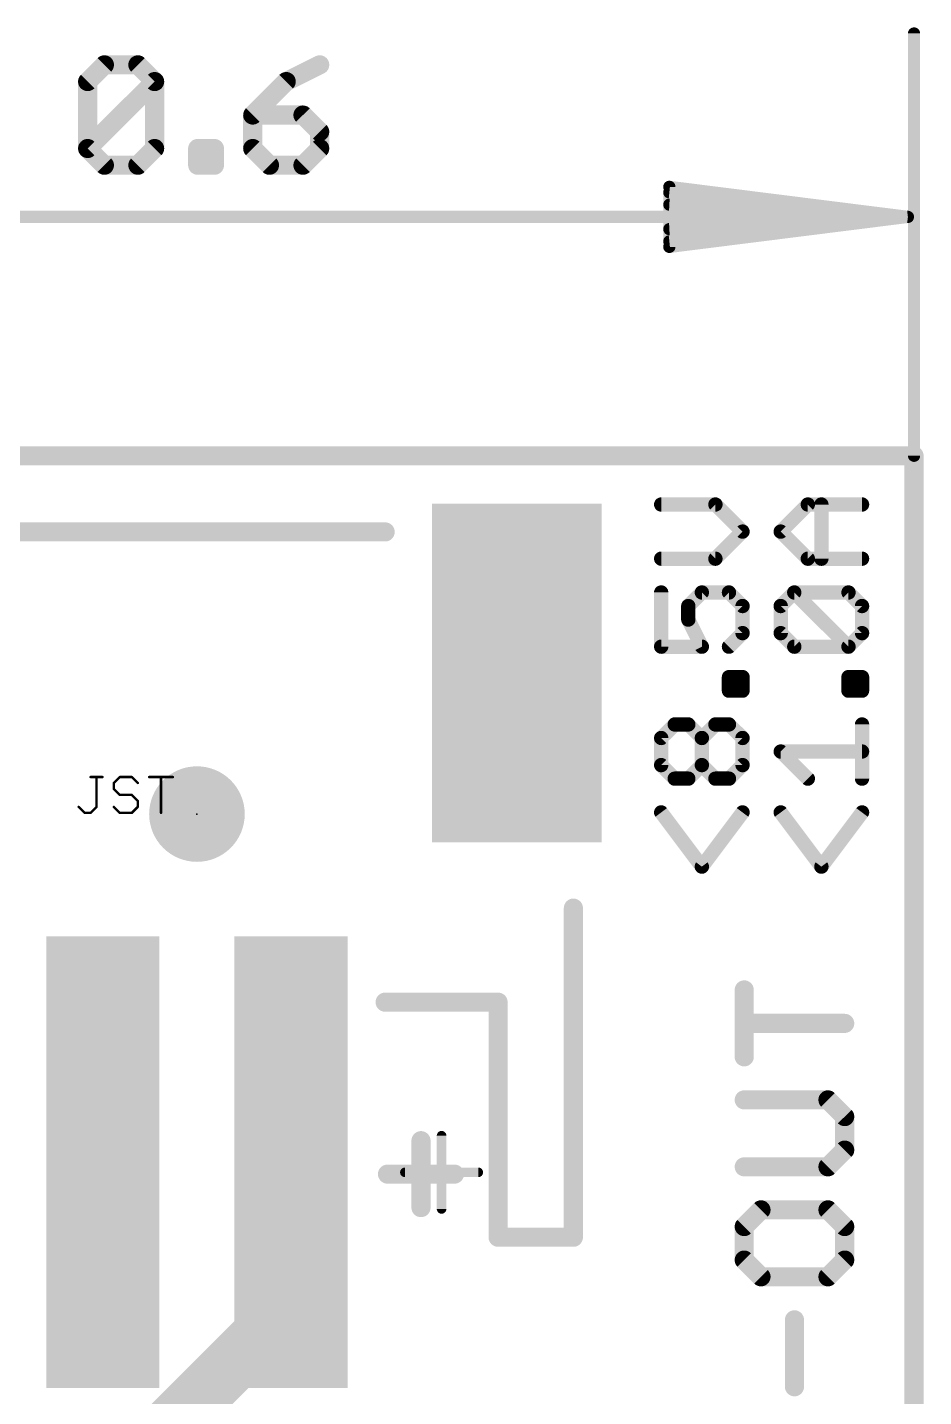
# Model space of a CAD drawing. Extents: x -43 to 64, y -12 to 35.
# Drawn here: x 5.82 to 15.34, y 20.48 to 35.03 of the extents above; entities that cross this region are included whole.
import ezdxf

# ---------------------------------------------------------------- set-up
doc = ezdxf.new("R2010")
doc.units = 0
for name, color, linetype in [('1', 12, 'CONTINUOUS'), ('18', 110, 'CONTINUOUS'), ('20', 53, 'CONTINUOUS'), ('21', 53, 'CONTINUOUS'), ('23', 53, 'CONTINUOUS'), ('27', 253, 'CONTINUOUS'), ('29', 253, 'CONTINUOUS'), ('31', 253, 'CONTINUOUS'), ('51', 53, 'CONTINUOUS')]:
    doc.layers.add(name, color=color, linetype=linetype)

# ---------------------------------------------------------------- blocks, each defined once
blk = doc.blocks.new('RECT')
blk.add_solid([(-0.5, -0.5), (0.5, -0.5), (-0.5, 0.5), (0.5, 0.5)])
blk = doc.blocks.new('ROUNDV')
at = {"const_width": 0.5}
blk.add_lwpolyline([(0, -0.25, 1), (0, 0.25, 1), (0, -0.25)], format="xyb", dxfattribs=at)

msp = doc.modelspace()

# ---------------------------------------------------------------- linework, layer by layer
at = {"layer": '1'}
for points, const_width in [([(0, 30.48), (15.24, 30.48)], 0.2032), ([(15.24, 30.48), (15.24, 0)], 0.2032), ([(8.62, 22.97), (8.62, 21.45)], 0.6096), ([(8.62, 21.45), (6.22, 19.05)], 0.6096)]:
    msp.add_lwpolyline(points, dxfattribs=dict(at, const_width=const_width))
for points, const_width in [([(15.2908, 30.48, 1), (15.1892, 30.48)], 0.1016), ([(15.24, 30.4292, 1), (15.24, 30.5308)], 0.1016), ([(8.7724, 22.97, 1), (8.4676, 22.97)], 0.3048), ([(8.7278, 21.3422, 1), (8.5122, 21.5578)], 0.3048), ([(8.4676, 21.45, 1), (8.7724, 21.45)], 0.3048)]:
    msp.add_lwpolyline(points, format="xyb", dxfattribs=dict(at, const_width=const_width))
at = {"layer": '20', "const_width": 0.2032}
for points in [[(15.24, 30.48), (0, 30.48)], [(15.24, 0), (15.24, 30.48)]]:
    msp.add_lwpolyline(points, dxfattribs=at)
at = {"layer": '20', "const_width": 0.1016}
for points in [[(15.2908, 30.48, 1), (15.1892, 30.48)], [(15.24, 30.4292, 1), (15.24, 30.5308)]]:
    msp.add_lwpolyline(points, format="xyb", dxfattribs=at)
at = {"layer": '21'}
for points, const_width in [([(13.1294, 29.9617), (12.5532, 29.9617)], 0.1524), ([(13.4176, 29.6736), (13.1294, 29.9617)], 0.1524), ([(13.8232, 29.6736), (14.1113, 29.9617)], 0.1524), ([(14.1113, 29.9617), (14.6875, 29.9617)], 0.1524), ([(14.2554, 29.3855), (14.2554, 29.9617)], 0.1524), ([(9.62, 29.67), (5.62, 29.67)], 0.2032), ([(13.1294, 29.3855), (13.4176, 29.6736)], 0.1524), ([(14.1113, 29.3855), (13.8232, 29.6736)], 0.1524), ([(12.5532, 29.3855), (13.1294, 29.3855)], 0.1524), ([(14.6875, 29.3855), (14.1113, 29.3855)], 0.1524), ([(12.5532, 29.0262), (12.5532, 28.45)], 0.1524), ([(12.8413, 28.8822), (12.9854, 29.0262)], 0.1524), ([(12.9854, 29.0262), (13.2735, 29.0262)], 0.1524), ([(13.2735, 29.0262), (13.4176, 28.8822)], 0.1524), ([(13.8232, 28.8822), (13.9673, 29.0262)], 0.1524), ([(13.9673, 29.0262), (14.5435, 29.0262)], 0.1524), ([(14.5435, 28.45), (13.9673, 29.0262)], 0.1524), ([(14.5435, 29.0262), (14.6875, 28.8822)], 0.1524), ([(12.8413, 28.7381), (12.8413, 28.8822)], 0.1524), ([(13.4176, 28.8822), (13.4176, 28.5941)], 0.1524), ([(13.8232, 28.5941), (13.8232, 28.8822)], 0.1524), ([(14.6875, 28.8822), (14.6875, 28.5941)], 0.1524), ([(12.9854, 28.45), (12.8413, 28.7381)], 0.1524), ([(13.4176, 28.5941), (13.2735, 28.45)], 0.1524), ([(13.9673, 28.45), (13.8232, 28.5941)], 0.1524), ([(14.6875, 28.5941), (14.5435, 28.45)], 0.1524), ([(12.5532, 28.45), (12.9854, 28.45)], 0.1524), ([(14.5435, 28.45), (13.9673, 28.45)], 0.1524), ([(13.2735, 27.9822), (13.2735, 28.1263)], 0.1524), ([(13.2735, 28.1263), (13.4176, 28.1263)], 0.1524), ([(13.4176, 28.1263), (13.4176, 27.9822)], 0.1524), ([(14.5435, 27.9822), (14.5435, 28.1263)], 0.1524), ([(14.5435, 28.1263), (14.6875, 28.1263)], 0.1524), ([(14.6875, 28.1263), (14.6875, 27.9822)], 0.1524), ([(13.4176, 27.9822), (13.2735, 27.9822)], 0.1524), ([(14.6875, 27.9822), (14.5435, 27.9822)], 0.1524), ([(12.5532, 27.4789), (12.6973, 27.6229)], 0.1524), ([(12.6973, 27.6229), (12.8413, 27.6229)], 0.1524), ([(12.8413, 27.6229), (12.9854, 27.4789)], 0.1524), ([(12.9854, 27.4789), (13.1294, 27.6229)], 0.1524), ([(13.1294, 27.6229), (13.2735, 27.6229)], 0.1524), ([(13.2735, 27.6229), (13.4176, 27.4789)], 0.1524), ([(14.6875, 27.0467), (14.6875, 27.6229)], 0.1524), ([(12.5532, 27.1908), (12.5532, 27.4789)], 0.1524), ([(12.9854, 27.1908), (12.9854, 27.4789)], 0.1524), ([(13.4176, 27.4789), (13.4176, 27.1908)], 0.1524), ([(14.1113, 27.0467), (13.8232, 27.3348)], 0.1524), ([(13.8232, 27.3348), (14.6875, 27.3348)], 0.1524), ([(12.6973, 27.0467), (12.5532, 27.1908)], 0.1524), ([(12.9854, 27.1908), (12.8413, 27.0467)], 0.1524), ([(13.1294, 27.0467), (12.9854, 27.1908)], 0.1524), ([(13.4176, 27.1908), (13.2735, 27.0467)], 0.1524), ([(12.8413, 27.0467), (12.6973, 27.0467)], 0.1524), ([(13.2735, 27.0467), (13.1294, 27.0467)], 0.1524), ([(12.5532, 26.6874), (12.9854, 26.1112)], 0.1524), ([(12.9854, 26.1112), (13.4176, 26.6874)], 0.1524), ([(13.8232, 26.6874), (14.2554, 26.1112)], 0.1524), ([(14.2554, 26.1112), (14.6875, 26.6874)], 0.1524), ([(11.62, 22.17), (11.62, 25.67)], 0.2032), ([(13.4357, 24.0885), (13.4357, 24.8003)], 0.2032), ([(9.62, 24.67), (10.82, 24.67)], 0.2032), ([(10.82, 24.67), (10.82, 22.17)], 0.2032), ([(14.5034, 24.4444), (13.4357, 24.4444)], 0.2032), ([(14.3255, 23.631), (13.4357, 23.631)], 0.2032), ([(14.5034, 23.453), (14.3255, 23.631)], 0.2032), ([(14.5034, 23.0971), (14.5034, 23.453)], 0.2032), ([(10.0008, 22.4854), (10.0008, 23.1972)], 0.2032), ([(14.3255, 22.9191), (14.5034, 23.0971)], 0.2032), ([(13.4357, 22.9191), (14.3255, 22.9191)], 0.2032), ([(9.6449, 22.8413), (10.3567, 22.8413)], 0.2032), ([(13.6136, 22.4616), (13.4357, 22.2836)], 0.2032), ([(14.3255, 22.4616), (13.6136, 22.4616)], 0.2032), ([(14.5034, 22.2836), (14.3255, 22.4616)], 0.2032), ([(13.4357, 22.2836), (13.4357, 21.9277)], 0.2032), ([(14.5034, 21.9277), (14.5034, 22.2836)], 0.2032), ([(10.82, 22.17), (11.62, 22.17)], 0.2032), ([(13.4357, 21.9277), (13.6136, 21.7497)], 0.2032), ([(14.3255, 21.7497), (14.5034, 21.9277)], 0.2032), ([(13.6136, 21.7497), (14.3255, 21.7497)], 0.2032), ([(13.9695, 20.5803), (13.9695, 21.2922)], 0.2032)]:
    msp.add_lwpolyline(points, dxfattribs=dict(at, const_width=const_width))
for points, const_width in [([(12.5532, 29.9998, 1), (12.5532, 29.9236)], 0.0762), ([(13.1564, 29.9887, 1), (13.1025, 29.9348)], 0.0762), ([(13.1294, 29.9236, 1), (13.1294, 29.9998)], 0.0762), ([(14.1113, 29.9998, 1), (14.1113, 29.9236)], 0.0762), ([(14.1383, 29.9348, 1), (14.0844, 29.9887)], 0.0762), ([(14.2935, 29.9617, 1), (14.2173, 29.9617)], 0.0762), ([(14.6875, 29.9236, 1), (14.6875, 29.9998)], 0.0762), ([(9.62, 29.6192, 1), (9.62, 29.7208)], 0.1016), ([(13.4445, 29.6467, 1), (13.3906, 29.7006)], 0.0762), ([(13.3906, 29.6467, 1), (13.4445, 29.7006)], 0.0762), ([(13.8502, 29.7006, 1), (13.7963, 29.6467)], 0.0762), ([(13.7963, 29.7006, 1), (13.8502, 29.6467)], 0.0762), ([(12.5532, 29.4236, 1), (12.5532, 29.3474)], 0.0762), ([(13.1025, 29.4125, 1), (13.1564, 29.3586)], 0.0762), ([(13.1294, 29.3474, 1), (13.1294, 29.4236)], 0.0762), ([(14.1113, 29.4236, 1), (14.1113, 29.3474)], 0.0762), ([(14.0844, 29.3586, 1), (14.1383, 29.4125)], 0.0762), ([(14.2173, 29.3855, 1), (14.2935, 29.3855)], 0.0762), ([(14.6875, 29.3474, 1), (14.6875, 29.4236)], 0.0762), ([(12.5913, 29.0262, 1), (12.5151, 29.0262)], 0.0762), ([(12.9854, 29.0643, 1), (12.9854, 28.9881)], 0.0762), ([(13.0123, 28.9993, 1), (12.9584, 29.0532)], 0.0762), ([(13.3004, 29.0532, 1), (13.2466, 28.9993)], 0.0762), ([(13.2735, 28.9881, 1), (13.2735, 29.0643)], 0.0762), ([(13.9942, 29.0532, 1), (13.9403, 28.9993)], 0.0762), ([(13.9673, 29.0643, 1), (13.9673, 28.9881)], 0.0762), ([(13.9942, 28.9993, 1), (13.9403, 29.0532)], 0.0762), ([(14.5704, 29.0532, 1), (14.5166, 28.9993)], 0.0762), ([(14.5435, 28.9881, 1), (14.5435, 29.0643)], 0.0762), ([(12.8794, 28.8822, 1), (12.8032, 28.8822)], 0.0762), ([(12.8144, 28.9091, 1), (12.8683, 28.8552)], 0.0762), ([(13.4557, 28.8822, 1), (13.3795, 28.8822)], 0.0762), ([(13.3906, 28.8552, 1), (13.4445, 28.9091)], 0.0762), ([(13.8613, 28.8822, 1), (13.7851, 28.8822)], 0.0762), ([(13.7963, 28.9091, 1), (13.8502, 28.8552)], 0.0762), ([(14.7256, 28.8822, 1), (14.6494, 28.8822)], 0.0762), ([(14.6606, 28.8552, 1), (14.7145, 28.9091)], 0.0762), ([(12.8754, 28.7551, 1), (12.8072, 28.7211)], 0.0762), ([(12.8032, 28.7381, 1), (12.8794, 28.7381)], 0.0762), ([(13.3795, 28.5941, 1), (13.4557, 28.5941)], 0.0762), ([(13.4445, 28.5671, 1), (13.3906, 28.621)], 0.0762), ([(13.8502, 28.621, 1), (13.7963, 28.5671)], 0.0762), ([(13.7851, 28.5941, 1), (13.8613, 28.5941)], 0.0762), ([(14.6494, 28.5941, 1), (14.7256, 28.5941)], 0.0762), ([(14.7145, 28.5671, 1), (14.6606, 28.621)], 0.0762), ([(12.5532, 28.4881, 1), (12.5532, 28.4119)], 0.0762), ([(12.5151, 28.45, 1), (12.5913, 28.45)], 0.0762), ([(12.9513, 28.433, 1), (13.0195, 28.467)], 0.0762), ([(12.9854, 28.4119, 1), (12.9854, 28.4881)], 0.0762), ([(13.2466, 28.4769, 1), (13.3004, 28.4231)], 0.0762), ([(13.9673, 28.4881, 1), (13.9673, 28.4119)], 0.0762), ([(13.9403, 28.4231, 1), (13.9942, 28.4769)], 0.0762), ([(14.5166, 28.4769, 1), (14.5704, 28.4231)], 0.0762), ([(14.5166, 28.4231, 1), (14.5704, 28.4769)], 0.0762), ([(14.5435, 28.4119, 1), (14.5435, 28.4881)], 0.0762), ([(13.3116, 28.1263, 1), (13.2354, 28.1263)], 0.0762), ([(13.2735, 28.1644, 1), (13.2735, 28.0882)], 0.0762), ([(13.4557, 28.1263, 1), (13.3795, 28.1263)], 0.0762), ([(13.4176, 28.0882, 1), (13.4176, 28.1644)], 0.0762), ([(14.5816, 28.1263, 1), (14.5054, 28.1263)], 0.0762), ([(14.5435, 28.1644, 1), (14.5435, 28.0882)], 0.0762), ([(14.7256, 28.1263, 1), (14.6494, 28.1263)], 0.0762), ([(14.6875, 28.0882, 1), (14.6875, 28.1644)], 0.0762), ([(13.2735, 28.0203, 1), (13.2735, 27.9441)], 0.0762), ([(13.2354, 27.9822, 1), (13.3116, 27.9822)], 0.0762), ([(13.3795, 27.9822, 1), (13.4557, 27.9822)], 0.0762), ([(13.4176, 27.9441, 1), (13.4176, 28.0203)], 0.0762), ([(14.5435, 28.0203, 1), (14.5435, 27.9441)], 0.0762), ([(14.5054, 27.9822, 1), (14.5816, 27.9822)], 0.0762), ([(14.6494, 27.9822, 1), (14.7256, 27.9822)], 0.0762), ([(14.6875, 27.9441, 1), (14.6875, 28.0203)], 0.0762), ([(12.6973, 27.661, 1), (12.6973, 27.5848)], 0.0762), ([(12.7242, 27.596, 1), (12.6703, 27.6499)], 0.0762), ([(12.8683, 27.6499, 1), (12.8144, 27.596)], 0.0762), ([(12.8413, 27.5848, 1), (12.8413, 27.661)], 0.0762), ([(13.1294, 27.661, 1), (13.1294, 27.5848)], 0.0762), ([(13.1564, 27.596, 1), (13.1025, 27.6499)], 0.0762), ([(13.3004, 27.6499, 1), (13.2466, 27.596)], 0.0762), ([(13.2735, 27.5848, 1), (13.2735, 27.661)], 0.0762), ([(14.7256, 27.6229, 1), (14.6494, 27.6229)], 0.0762), ([(12.5913, 27.4789, 1), (12.5151, 27.4789)], 0.0762), ([(12.5263, 27.5058, 1), (12.5802, 27.4519)], 0.0762), ([(12.9584, 27.5058, 1), (13.0123, 27.4519)], 0.0762), ([(13.0235, 27.4789, 1), (12.9473, 27.4789)], 0.0762), ([(12.9584, 27.4519, 1), (13.0123, 27.5058)], 0.0762), ([(13.4557, 27.4789, 1), (13.3795, 27.4789)], 0.0762), ([(13.3906, 27.4519, 1), (13.4445, 27.5058)], 0.0762), ([(13.8502, 27.3618, 1), (13.7963, 27.3079)], 0.0762), ([(13.8232, 27.3729, 1), (13.8232, 27.2967)], 0.0762), ([(14.6875, 27.2967, 1), (14.6875, 27.3729)], 0.0762), ([(12.5802, 27.2177, 1), (12.5263, 27.1638)], 0.0762), ([(12.5151, 27.1908, 1), (12.5913, 27.1908)], 0.0762), ([(13.0123, 27.2177, 1), (12.9584, 27.1638)], 0.0762), ([(12.9473, 27.1908, 1), (13.0235, 27.1908)], 0.0762), ([(13.0123, 27.1638, 1), (12.9584, 27.2177)], 0.0762), ([(13.3795, 27.1908, 1), (13.4557, 27.1908)], 0.0762), ([(13.4445, 27.1638, 1), (13.3906, 27.2177)], 0.0762), ([(12.6973, 27.0848, 1), (12.6973, 27.0086)], 0.0762), ([(12.6703, 27.0198, 1), (12.7242, 27.0737)], 0.0762), ([(12.8144, 27.0737, 1), (12.8683, 27.0198)], 0.0762), ([(12.8413, 27.0086, 1), (12.8413, 27.0848)], 0.0762), ([(13.1294, 27.0848, 1), (13.1294, 27.0086)], 0.0762), ([(13.1025, 27.0198, 1), (13.1564, 27.0737)], 0.0762), ([(13.2466, 27.0737, 1), (13.3004, 27.0198)], 0.0762), ([(13.2735, 27.0086, 1), (13.2735, 27.0848)], 0.0762), ([(14.0844, 27.0198, 1), (14.1383, 27.0737)], 0.0762), ([(14.6494, 27.0467, 1), (14.7256, 27.0467)], 0.0762), ([(12.5837, 26.7103, 1), (12.5227, 26.6646)], 0.0762), ([(13.448, 26.6646, 1), (13.3871, 26.7103)], 0.0762), ([(13.8537, 26.7103, 1), (13.7927, 26.6646)], 0.0762), ([(14.718, 26.6646, 1), (14.6571, 26.7103)], 0.0762), ([(12.9549, 26.1341, 1), (13.0159, 26.0883)], 0.0762), ([(12.9549, 26.0883, 1), (13.0159, 26.1341)], 0.0762), ([(14.2249, 26.1341, 1), (14.2859, 26.0883)], 0.0762), ([(14.2249, 26.0883, 1), (14.2859, 26.1341)], 0.0762), ([(11.6708, 25.67, 1), (11.5692, 25.67)], 0.1016), ([(13.4865, 24.8003, 1), (13.3849, 24.8003)], 0.1016), ([(9.62, 24.7208, 1), (9.62, 24.6192)], 0.1016), ([(10.8708, 24.67, 1), (10.7692, 24.67)], 0.1016), ([(10.82, 24.6192, 1), (10.82, 24.7208)], 0.1016), ([(13.4357, 24.4952, 1), (13.4357, 24.3936)], 0.1016), ([(14.5034, 24.3936, 1), (14.5034, 24.4952)], 0.1016), ([(13.3849, 24.0885, 1), (13.4865, 24.0885)], 0.1016), ([(13.4357, 23.6818, 1), (13.4357, 23.5802)], 0.1016), ([(14.3614, 23.6669, 1), (14.2895, 23.595)], 0.1016), ([(14.3255, 23.5802, 1), (14.3255, 23.6818)], 0.1016), ([(14.5542, 23.453, 1), (14.4526, 23.453)], 0.1016), ([(14.4675, 23.4171, 1), (14.5393, 23.4889)], 0.1016), ([(10.0516, 23.1972, 1), (9.95, 23.1972)], 0.1016), ([(14.5393, 23.0612, 1), (14.4675, 23.133)], 0.1016), ([(13.4357, 22.9699, 1), (13.4357, 22.8683)], 0.1016), ([(14.2895, 22.9551, 1), (14.3614, 22.8832)], 0.1016), ([(14.3255, 22.8683, 1), (14.3255, 22.9699)], 0.1016), ([(14.4526, 23.0971, 1), (14.5542, 23.0971)], 0.1016), ([(9.6449, 22.8921, 1), (9.6449, 22.7905)], 0.1016), ([(10.3567, 22.7905, 1), (10.3567, 22.8921)], 0.1016), ([(9.95, 22.4854, 1), (10.0516, 22.4854)], 0.1016), ([(13.6136, 22.5124, 1), (13.6136, 22.4108)], 0.1016), ([(13.6496, 22.4256, 1), (13.5777, 22.4975)], 0.1016), ([(14.3614, 22.4975, 1), (14.2895, 22.4256)], 0.1016), ([(14.3255, 22.4108, 1), (14.3255, 22.5124)], 0.1016), ([(13.4865, 22.2836, 1), (13.3849, 22.2836)], 0.1016), ([(13.3998, 22.3195, 1), (13.4716, 22.2477)], 0.1016), ([(14.5542, 22.2836, 1), (14.4526, 22.2836)], 0.1016), ([(14.4675, 22.2477, 1), (14.5393, 22.3195)], 0.1016), ([(10.82, 22.2208, 1), (10.82, 22.1192)], 0.1016), ([(10.7692, 22.17, 1), (10.8708, 22.17)], 0.1016), ([(11.5692, 22.17, 1), (11.6708, 22.17)], 0.1016), ([(11.62, 22.1192, 1), (11.62, 22.2208)], 0.1016), ([(13.4716, 21.9636, 1), (13.3998, 21.8918)], 0.1016), ([(14.5393, 21.8918, 1), (14.4675, 21.9636)], 0.1016), ([(13.3849, 21.9277, 1), (13.4865, 21.9277)], 0.1016), ([(13.6136, 21.8005, 1), (13.6136, 21.6989)], 0.1016), ([(14.3255, 21.6989, 1), (14.3255, 21.8005)], 0.1016), ([(14.4526, 21.9277, 1), (14.5542, 21.9277)], 0.1016), ([(13.5777, 21.7138, 1), (13.6496, 21.7857)], 0.1016), ([(14.2895, 21.7857, 1), (14.3614, 21.7138)], 0.1016), ([(14.0203, 21.2922, 1), (13.9187, 21.2922)], 0.1016), ([(13.9187, 20.5803, 1), (14.0203, 20.5803)], 0.1016)]:
    msp.add_lwpolyline(points, format="xyb", dxfattribs=dict(at, const_width=const_width))
at = {"layer": '23'}
msp.add_point((7.62, 26.67), dxfattribs=at)
at = {"layer": '27', "const_width": 0.0127}
for points in [[(6.4898, 27.0704, 1), (6.4898, 27.0577)], [(6.5597, 27.064, 1), (6.547, 27.064)], [(6.6169, 27.0577, 1), (6.6169, 27.0704)], [(6.7324, 27.005, 1), (6.7414, 26.996)], [(6.7414, 26.9414, 1), (6.7324, 26.9324)], [(6.7433, 27.0005, 1), (6.7306, 27.0005)], [(6.7306, 26.9369, 1), (6.7433, 26.9369)], [(6.8005, 27.0704, 1), (6.8005, 27.0577)], [(6.8049, 27.0595, 1), (6.796, 27.0685)], [(6.9321, 27.0685, 1), (6.9231, 27.0595)], [(6.9276, 27.0577, 1), (6.9276, 27.0704)], [(6.9866, 26.996, 1), (6.9956, 27.005)], [(7.1111, 27.0704, 1), (7.1111, 27.0577)], [(7.2446, 27.064, 1), (7.2319, 27.064)], [(7.3653, 27.0577, 1), (7.3653, 27.0704)], [(6.8005, 26.8797, 1), (6.8005, 26.867)], [(6.796, 26.8689, 1), (6.8049, 26.8779)], [(6.9321, 26.8779, 1), (6.9231, 26.8689)], [(6.9276, 26.867, 1), (6.9276, 26.8797)], [(6.9975, 26.8098, 1), (6.9848, 26.8098)], [(6.9866, 26.8053, 1), (6.9956, 26.8143)], [(6.3672, 26.7507, 1), (6.3582, 26.7418)], [(6.4263, 26.6891, 1), (6.4263, 26.6763)], [(6.4218, 26.6782, 1), (6.4307, 26.6872)], [(6.4853, 26.6872, 1), (6.4943, 26.6782)], [(6.4898, 26.6763, 1), (6.4898, 26.6891)], [(6.547, 26.7463, 1), (6.5597, 26.7463)], [(6.5579, 26.7418, 1), (6.5489, 26.7507)], [(6.7414, 26.7507, 1), (6.7324, 26.7418)], [(6.8005, 26.6891, 1), (6.8005, 26.6763)], [(6.796, 26.6782, 1), (6.8049, 26.6872)], [(6.9231, 26.6872, 1), (6.9321, 26.6782)], [(6.9276, 26.6763, 1), (6.9276, 26.6891)], [(6.9848, 26.7463, 1), (6.9975, 26.7463)], [(6.9956, 26.7418, 1), (6.9866, 26.7507)], [(7.2319, 26.6827, 1), (7.2446, 26.6827)]]:
    msp.add_lwpolyline(points, format="xyb", dxfattribs=at)
at = {"layer": '27', "const_width": 0.0254}
for points in [[(6.4898, 27.064), (6.6169, 27.064)], [(6.5534, 26.7463), (6.5534, 27.064)], [(6.8005, 27.064), (6.7369, 27.0005)], [(6.7369, 27.0005), (6.7369, 26.9369)], [(6.7369, 26.9369), (6.8005, 26.8734)], [(6.9276, 27.064), (6.8005, 27.064)], [(6.9911, 27.0005), (6.9276, 27.064)], [(7.1111, 27.064), (7.3653, 27.064)], [(7.2382, 26.6827), (7.2382, 27.064)], [(6.8005, 26.8734), (6.9276, 26.8734)], [(6.9276, 26.8734), (6.9911, 26.8098)], [(6.9911, 26.8098), (6.9911, 26.7463)], [(6.3627, 26.7463), (6.4263, 26.6827)], [(6.4263, 26.6827), (6.4898, 26.6827)], [(6.4898, 26.6827), (6.5534, 26.7463)], [(6.8005, 26.6827), (6.7369, 26.7463)], [(6.9276, 26.6827), (6.8005, 26.6827)], [(6.9911, 26.7463), (6.9276, 26.6827)]]:
    msp.add_lwpolyline(points, dxfattribs=at)
at = {"layer": '51'}
for points, const_width in [([(15.24, 30.48), (15.24, 34.97)], 0.13), ([(6.4586, 34.4589), (6.6365, 34.6368)], 0.2032), ([(6.6365, 34.6368), (6.9924, 34.6368)], 0.2032), ([(6.9924, 34.6368), (7.1704, 34.4589)], 0.2032), ([(8.9245, 34.6368), (8.5686, 34.4589)], 0.2032), ([(6.4586, 33.7471), (6.4586, 34.4589)], 0.2032), ([(6.4586, 33.7471), (7.1704, 34.4589)], 0.2032), ([(7.1704, 34.4589), (7.1704, 33.7471)], 0.2032), ([(8.5686, 34.4589), (8.2127, 34.103)], 0.2032), ([(8.2127, 34.103), (8.2127, 33.7471)], 0.2032), ([(8.7465, 34.103), (8.2127, 34.103)], 0.2032), ([(8.9245, 33.925), (8.7465, 34.103)], 0.2032), ([(8.9245, 33.7471), (8.9245, 33.925)], 0.2032), ([(6.6365, 33.5691), (6.4586, 33.7471)], 0.2032), ([(7.1704, 33.7471), (6.9924, 33.5691)], 0.2032), ([(7.628, 33.5691), (7.628, 33.7471)], 0.2032), ([(7.628, 33.7471), (7.8059, 33.7471)], 0.2032), ([(7.8059, 33.7471), (7.8059, 33.5691)], 0.2032), ([(8.2127, 33.7471), (8.3906, 33.5691)], 0.2032), ([(8.7465, 33.5691), (8.9245, 33.7471)], 0.2032), ([(6.9924, 33.5691), (6.6365, 33.5691)], 0.2032), ([(7.8059, 33.5691), (7.628, 33.5691)], 0.2032), ([(8.3906, 33.5691), (8.7465, 33.5691)], 0.2032), ([(15.175, 33.02), (12.64, 33.3392)], 0.13), ([(12.64, 33.3392), (12.64, 32.7008)], 0.13), ([(15.175, 33.02), (12.64, 33.28)], 0.13), ([(15.175, 33.02), (12.64, 33.15)], 0.13), ([(0.065, 33.02), (15.175, 33.02)], 0.13), ([(12.64, 32.7008), (15.175, 33.02)], 0.13), ([(12.64, 32.89), (15.175, 33.02)], 0.13), ([(12.64, 32.76), (15.175, 33.02)], 0.13), ([(10.2196, 23.2503), (10.2196, 22.4707)], 0.1016), ([(9.8298, 22.8605), (10.6094, 22.8605)], 0.1016)]:
    msp.add_lwpolyline(points, dxfattribs=dict(at, const_width=const_width))
for points, const_width in [([(15.2725, 34.97, 1), (15.2075, 34.97)], 0.065), ([(6.6365, 34.6876, 1), (6.6365, 34.586)], 0.1016), ([(6.6725, 34.6009, 1), (6.6006, 34.6727)], 0.1016), ([(7.0284, 34.6727, 1), (6.9565, 34.6009)], 0.1016), ([(6.9924, 34.586, 1), (6.9924, 34.6876)], 0.1016), ([(8.9472, 34.5914, 1), (8.9018, 34.6822)], 0.1016), ([(6.5094, 34.4589, 1), (6.4078, 34.4589)], 0.1016), ([(6.4227, 34.4948, 1), (6.4945, 34.4229)], 0.1016), ([(7.2212, 34.4589, 1), (7.1196, 34.4589)], 0.1016), ([(7.2063, 34.4229, 1), (7.1345, 34.4948)], 0.1016), ([(7.1345, 34.4229, 1), (7.2063, 34.4948)], 0.1016), ([(8.5459, 34.5043, 1), (8.5913, 34.4134)], 0.1016), ([(8.6045, 34.4229, 1), (8.5327, 34.4948)], 0.1016), ([(8.2635, 34.103, 1), (8.1619, 34.103)], 0.1016), ([(8.2127, 34.1538, 1), (8.2127, 34.0522)], 0.1016), ([(8.1768, 34.1389, 1), (8.2486, 34.067)], 0.1016), ([(8.7825, 34.1389, 1), (8.7106, 34.067)], 0.1016), ([(8.7465, 34.0522, 1), (8.7465, 34.1538)], 0.1016), ([(8.9753, 33.925, 1), (8.8737, 33.925)], 0.1016), ([(8.8886, 33.8891, 1), (8.9604, 33.9609)], 0.1016), ([(6.4945, 33.783, 1), (6.4227, 33.7111)], 0.1016), ([(6.4227, 33.783, 1), (6.4945, 33.7111)], 0.1016), ([(6.4078, 33.7471, 1), (6.5094, 33.7471)], 0.1016), ([(7.1196, 33.7471, 1), (7.2212, 33.7471)], 0.1016), ([(7.2063, 33.7111, 1), (7.1345, 33.783)], 0.1016), ([(7.628, 33.7979, 1), (7.628, 33.6962)], 0.1016), ([(7.6788, 33.7471, 1), (7.5772, 33.7471)], 0.1016), ([(7.8567, 33.7471, 1), (7.7551, 33.7471)], 0.1016), ([(7.8059, 33.6962, 1), (7.8059, 33.7979)], 0.1016), ([(8.2486, 33.783, 1), (8.1768, 33.7111)], 0.1016), ([(8.1619, 33.7471, 1), (8.2635, 33.7471)], 0.1016), ([(8.8737, 33.7471, 1), (8.9753, 33.7471)], 0.1016), ([(8.9604, 33.7111, 1), (8.8886, 33.783)], 0.1016), ([(6.6365, 33.6199, 1), (6.6365, 33.5183)], 0.1016), ([(6.6006, 33.5332, 1), (6.6725, 33.605)], 0.1016), ([(6.9565, 33.605, 1), (7.0284, 33.5332)], 0.1016), ([(6.9924, 33.5183, 1), (6.9924, 33.6199)], 0.1016), ([(7.628, 33.6199, 1), (7.628, 33.5183)], 0.1016), ([(7.8059, 33.5183, 1), (7.8059, 33.6199)], 0.1016), ([(8.3906, 33.6199, 1), (8.3906, 33.5183)], 0.1016), ([(8.3547, 33.5332, 1), (8.4266, 33.605)], 0.1016), ([(8.7106, 33.605, 1), (8.7825, 33.5332)], 0.1016), ([(8.7465, 33.5183, 1), (8.7465, 33.6199)], 0.1016), ([(7.5772, 33.5691, 1), (7.6788, 33.5691)], 0.1016), ([(7.7551, 33.5691, 1), (7.8567, 33.5691)], 0.1016), ([(12.6441, 33.3715, 1), (12.6359, 33.307)], 0.065), ([(12.6725, 33.3392, 1), (12.6075, 33.3392)], 0.065), ([(12.6433, 33.3123, 1), (12.6367, 33.2477)], 0.065), ([(12.6417, 33.1825, 1), (12.6383, 33.1175)], 0.065), ([(15.1791, 32.9878, 1), (15.1709, 33.0522)], 0.065), ([(15.1709, 32.9878, 1), (15.1791, 33.0522)], 0.065), ([(15.1783, 32.9877, 1), (15.1717, 33.0523)], 0.065), ([(15.1717, 32.9877, 1), (15.1783, 33.0523)], 0.065), ([(15.1733, 32.9875, 1), (15.1767, 33.0525)], 0.065), ([(15.1767, 32.9875, 1), (15.1733, 33.0525)], 0.065), ([(15.175, 32.9875, 1), (15.175, 33.0525)], 0.065), ([(12.6383, 32.9225, 1), (12.6417, 32.8575)], 0.065), ([(12.6367, 32.7923, 1), (12.6433, 32.7277)], 0.065), ([(12.6359, 32.733, 1), (12.6441, 32.6685)], 0.065), ([(12.6075, 32.7008, 1), (12.6725, 32.7008)], 0.065), ([(15.2075, 30.48, 1), (15.2725, 30.48)], 0.065), ([(10.245, 23.2503, 1), (10.1942, 23.2503)], 0.0508), ([(9.8298, 22.8859, 1), (9.8298, 22.8351)], 0.0508), ([(10.6094, 22.8351, 1), (10.6094, 22.8859)], 0.0508), ([(10.1942, 22.4707, 1), (10.245, 22.4707)], 0.0508)]:
    msp.add_lwpolyline(points, format="xyb", dxfattribs=dict(at, const_width=const_width))

# ---------------------------------------------------------------- block references
at = {"layer": '1', "xscale": 3.4, "yscale": 1.6, "rotation": 90}
msp.add_blockref('RECT', (11.02, 28.17), dxfattribs=at)
at = {"layer": '1', "yscale": 4.6}
for p in [(6.62, 22.97), (8.62, 22.97)]:
    msp.add_blockref('RECT', p, dxfattribs=at)
at = {"layer": '18', "xscale": 1.016, "yscale": 1.016}
msp.add_blockref('ROUNDV', (7.62, 26.67), dxfattribs=at)
msp.add_blockref('ROUNDV', (7.62, 26.67), dxfattribs=at)
at = {"layer": '29', "xscale": 3.6032, "yscale": 1.8032, "rotation": 90}
msp.add_blockref('RECT', (11.02, 28.17), dxfattribs=at)
at = {"layer": '29', "xscale": 1.2032, "yscale": 4.8032}
for p in [(6.62, 22.97), (8.62, 22.97)]:
    msp.add_blockref('RECT', p, dxfattribs=at)
at = {"layer": '31', "xscale": 3.4, "yscale": 1.6, "rotation": 90}
msp.add_blockref('RECT', (11.02, 28.17), dxfattribs=at)
at = {"layer": '31', "yscale": 4.6}
for p in [(6.62, 22.97), (8.62, 22.97)]:
    msp.add_blockref('RECT', p, dxfattribs=at)

doc.saveas('drawing.dxf')
